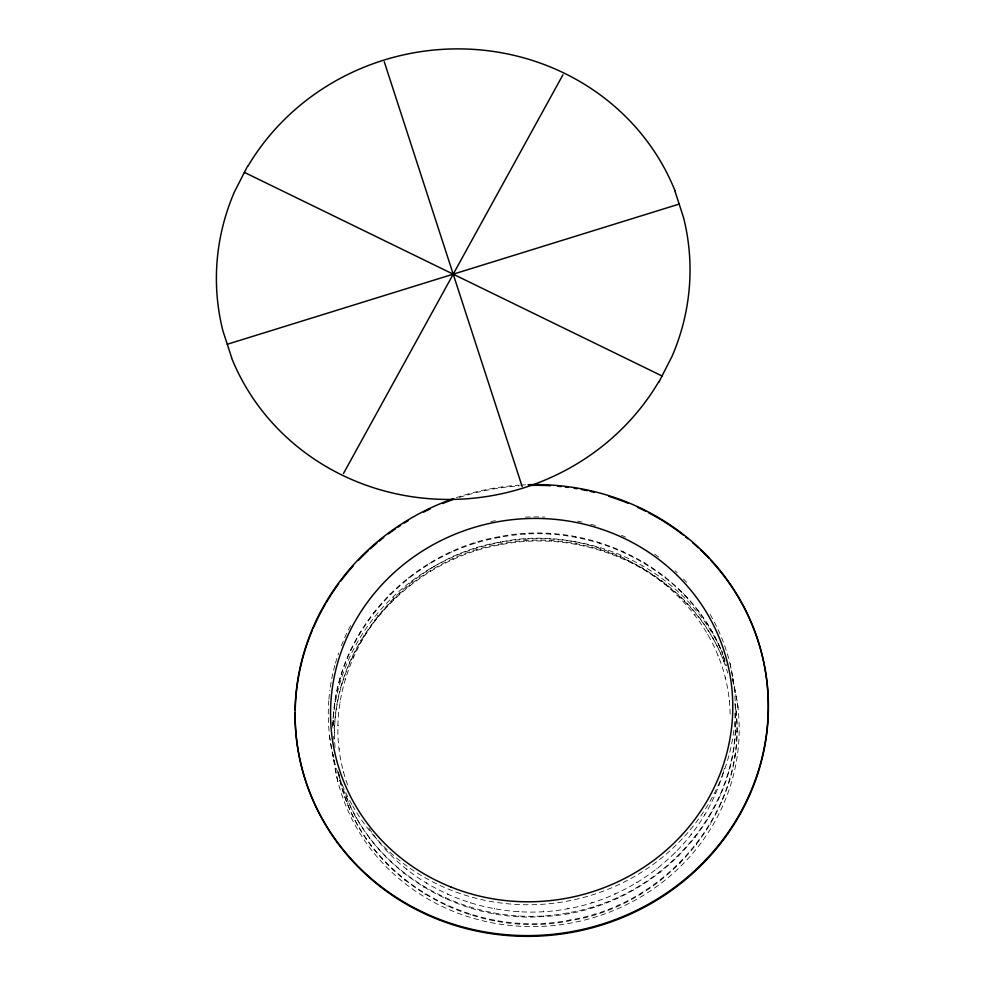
<?xml version="1.0" encoding="UTF-8"?>
<svg xmlns="http://www.w3.org/2000/svg" width="985" height="985" viewBox="0 0 985 985"><rect width="100%" height="100%" fill="white"/><g stroke="black" fill="none" stroke-linecap="round" stroke-linejoin="round"><path stroke-width="0.74" stroke-dasharray="4.92 3.69" d="M333.004 725.182C333.792 632.493 409.822 551.723 499.777 536.616C589.227 518.787 688.983 567.286 722.608 653.658L722.744 654.385C689.118 568.013 589.35 519.514 499.9 537.342C409.945 552.45 333.915 633.22 333.139 725.908L333.004 725.182L333.152 728.186M335.048 747.467C326.638 649.583 406.189 559.455 501.082 543.892C594.46 524.98 700.187 579.673 727.755 673.087M723.913 660.935L724.049 661.661C690.423 575.289 590.668 526.79 501.217 544.619C411.262 559.726 335.232 640.496 334.444 733.185L334.321 732.458M347.606 784.86C308.674 677.729 391.771 558.914 500.774 542.045C608.644 519.083 728.506 600.665 730.131 714.63M346.067 796.385L345.932 795.658C379.557 882.031 479.326 930.529 568.764 912.689C658.719 897.594 734.761 816.811 735.536 724.123L735.672 724.849C735.044 826.711 643.636 912.208 543.769 916.506C453.014 923.745 359.796 862.971 338.52 772.794M339.825 780.083C363.453 878.891 472.578 940.084 570.081 919.965C668.372 904.132 748.649 808.18 735.672 707.402M338.335 771.945C356.607 875.357 469.907 941.685 570.204 920.692C669.911 904.772 751.321 805.742 735.019 703.758M368.944 828.151C410.905 892.324 493.657 922.785 568.037 908.724C640.73 895.734 705.457 840.636 724.307 768.448M723.532 656.515L725.391 662.228M723.199 655.813L726.45 665.811M734.982 703.709L735.795 708.129M730.107 663.57L732.458 676.67M732.717 678.123L733.776 683.947M734.219 686.003L738.159 707.846M736.842 731.399L736.977 732.126M725.132 677.717L725.268 678.443M729.356 700.741L729.491 701.468M717.905 655.431L718.028 656.158M733.542 748.132L733.665 748.859M734.847 755.409L734.982 756.135M712.217 631.927L712.352 632.653M713.522 639.203L713.657 639.93M707.772 634.241L707.895 634.968M728.395 771.772L728.531 772.499M729.713 779.049L729.836 779.775M699.018 611.648L699.153 612.375M700.335 618.925L700.458 619.651M723.544 770.59L723.679 771.329M694.905 614.48L695.041 615.206M720.195 794.673L720.33 795.4M721.5 801.95L721.636 802.676M683.233 593.155L683.356 593.881M684.538 600.431L684.673 601.17M715.553 792.925L715.676 793.651M679.502 596.442L679.638 597.169M709.065 816.466L709.2 817.193M710.37 823.743L710.505 824.47M665.084 576.742L665.22 577.469M666.389 584.019L666.525 584.745M704.694 814.164L704.829 814.89M661.809 580.436L661.945 581.175M695.176 836.807L695.299 837.533M696.481 844.083L696.617 844.81M644.88 562.657L645.015 563.383M646.185 569.933L646.32 570.66M691.15 834L691.285 834.726M642.109 566.707L642.245 567.434M678.751 855.374L678.874 856.113M680.056 862.663L680.179 863.389M622.926 551.132L623.062 551.859M624.244 558.409L624.367 559.135M675.131 852.111L675.267 852.838M620.71 555.466L620.846 556.193M660.036 871.897L660.172 872.624M661.354 879.174L661.477 879.9M599.582 542.341L599.705 543.067M600.887 549.618L601.022 550.344M656.896 868.216L657.02 868.942M597.944 546.897L598.08 547.623M639.351 886.081L639.474 886.808M640.656 893.358L640.792 894.084M575.203 536.419L575.326 537.145M576.508 543.695L576.644 544.422M636.716 882.043L636.852 882.782M574.181 541.122L574.304 541.848M617.004 897.729L617.139 898.455M618.309 905.006L618.445 905.732M550.172 533.476L550.307 534.202M551.489 540.753L551.612 541.479M614.935 893.407L615.071 894.134M549.778 538.253L549.913 538.98M593.352 906.643L593.487 907.37M594.657 913.92L594.792 914.646M591.874 902.1L592.01 902.826M524.906 533.538L525.03 534.264M526.212 540.814L526.347 541.541M525.14 538.315L525.264 539.041M567.902 907.985L568.037 908.724M568.764 912.689L568.899 913.415M570.081 919.965L570.204 920.692M499.777 536.616L499.9 537.342M500.639 541.319L500.774 542.045M501.082 543.892L501.217 544.619M543.412 910.99L543.535 911.728M543.646 915.767L543.769 916.506M544.951 923.056L545.087 923.782M476.666 547.217L476.802 547.943M475.189 542.661L475.324 543.388M476.506 549.938L476.629 550.677M518.763 911.063L518.898 911.79M453.605 555.909L453.74 556.636M518.369 915.841L518.492 916.567M519.674 923.117L519.809 923.844M451.536 551.575L451.672 552.314M452.854 558.864L452.977 559.591M494.359 908.182L494.495 908.909M431.824 567.262L431.947 567.988M493.337 912.886L493.473 913.624M494.655 920.162L494.778 920.901M429.189 563.223L429.325 563.949M430.507 570.5L430.63 571.238M470.596 902.42L470.731 903.146M411.644 581.101L411.779 581.827M468.958 906.976L469.094 907.702M470.276 914.252L470.399 914.979M408.504 577.419L408.64 578.146M409.809 584.696L409.945 585.422M447.83 893.838L447.966 894.565M393.409 597.206L393.544 597.932M445.614 898.185L445.749 898.911M446.919 905.461L447.055 906.188M389.801 593.93L389.925 594.657M391.107 601.207L391.242 601.933M426.431 882.597L426.554 883.336M377.39 615.305L377.526 616.044M423.661 886.648L423.796 887.374M424.978 893.924L425.101 894.663M373.364 612.51L373.5 613.236M374.682 619.787L374.805 620.513M406.731 868.868L406.854 869.595M363.847 635.14L363.982 635.879M403.456 872.562L403.591 873.301M404.761 879.851L404.897 880.578M359.476 632.85L359.611 633.577M360.793 640.127L360.916 640.853M389.038 852.862L389.173 853.589M352.999 656.392L353.123 657.118M385.32 856.15L385.443 856.876M386.625 863.426L386.76 864.153M348.345 654.643L348.481 655.37M349.65 661.92L349.786 662.646M373.635 834.837L373.771 835.563M344.996 678.714L345.132 679.441M369.523 837.656L369.646 838.395M370.828 844.945L370.963 845.672M340.145 677.532L340.281 678.271M341.45 684.821L341.586 685.548M339.985 701.763L340.12 702.49M356.324 817.39L356.459 818.116M357.629 824.667L357.764 825.393M334.998 701.172L335.134 701.899M336.316 708.449L336.439 709.188M338.04 725.169L338.175 725.896M339.185 748.575L339.32 749.302M343.408 771.6L343.543 772.326M347.249 802.935L347.373 803.662M338.384 772.068L339.96 780.809M329.347 735.647L333.275 757.477M333.73 759.534L337.658 781.376M735.081 712.857L735.672 724.849M333.656 736.411L333.804 739.415M710.148 614.443A203.809 193.614 -10.2 0 1 720.466 780.231M719.863 781.647A203.809 193.614 -10.2 0 1 542.23 904.304A203.809 193.614 -10.2 0 1 352.655 805.89M351.904 804.573A203.809 193.614 -10.2 0 1 328.793 700.729M328.904 699.202A203.809 193.614 -10.2 0 1 329.877 690.103M330.295 687.087A203.809 193.614 -10.2 0 1 335.048 664.653M335.454 663.176A203.809 193.614 -10.2 0 1 338.692 652.932M341.364 645.704A203.809 193.614 -10.2 0 1 352.027 623M490.936 521.57A203.809 193.614 -10.2 0 1 495.369 520.671M525.3 517.125A203.809 193.614 -10.2 0 1 544.89 517.1M577.629 521.127A203.809 193.614 -10.2 0 1 582.012 522.062M590.729 524.229A203.809 193.614 -10.2 0 1 596.454 525.867M621.486 535.249A203.809 193.614 -10.2 0 1 625.512 537.12M654.717 554.21A203.809 193.614 -10.2 0 1 659.457 557.658M675.131 570.758A203.809 193.614 -10.2 0 1 677.249 572.753M683.467 578.983A203.809 193.614 -10.2 0 1 686.619 582.357M459.367 497.413A236.979 225.122 -10.2 0 1 519.267 485.888M732.409 679.601A203.809 193.614 -10.2 0 1 571.534 922.933A203.809 193.614 -10.2 0 1 333.127 754.448M332.438 727.115A203.809 193.614 -10.2 0 1 499.112 542.538A203.809 193.614 -10.2 0 1 722.485 652.513M456.412 497.61A236.979 225.122 -10.2 0 1 519.132 485.162M520.622 485.063A236.979 225.122 -10.2 0 1 526.569 484.768"/><path stroke-width="1.48" d="M247.58 166.169L234.479 191.804A236.499 224.666 -10.2 0 0 222.905 330.812L231.647 357.703M658.854 382.18L671.955 356.545A236.499 224.666 -10.2 0 0 683.528 217.525L674.787 190.647M343.469 473.539L562.952 74.798M227.276 344.257L679.158 204.092M244.305 172.338L662.129 376.011M384.261 61.759L522.173 486.59M711.059 560.613A236.979 225.122 -10.2 0 1 613.212 921.147A236.979 225.122 -10.2 0 1 295.168 712.931M295.217 709.963A236.979 225.122 -10.2 0 1 312.491 629.858M313.082 628.479A236.979 225.122 -10.2 0 1 325.37 604.125M326.133 602.82A236.979 225.122 -10.2 0 1 338.741 583.723M340.576 581.273A236.979 225.122 -10.2 0 1 353.258 565.895M358.491 560.256A236.979 225.122 -10.2 0 1 368.045 550.849M370.212 548.854A236.979 225.122 -10.2 0 1 376.861 543.043M379.127 541.159A236.979 225.122 -10.2 0 1 383.719 537.478M388.398 533.907A236.979 225.122 -10.2 0 1 395.613 528.76M398.063 527.098A236.979 225.122 -10.2 0 1 400.538 525.461M404.269 523.072A236.979 225.122 -10.2 0 1 408.061 520.745M423.636 512.126A236.979 225.122 -10.2 0 1 430.31 508.876M442.56 503.52A236.979 225.122 -10.2 0 1 452.312 499.801M529.671 485.396A236.979 225.122 -10.2 0 1 550.504 485.74M557.916 486.294A236.979 225.122 -10.2 0 1 560.871 486.565M565.304 487.058A236.979 225.122 -10.2 0 1 568.246 487.427M574.132 488.277A236.979 225.122 -10.2 0 1 577.05 488.745M581.409 489.52A236.979 225.122 -10.2 0 1 587.22 490.69M590.101 491.318A236.979 225.122 -10.2 0 1 594.423 492.328M608.644 496.268A236.979 225.122 -10.2 0 1 628.024 503.2M637.492 507.3A236.979 225.122 -10.2 0 1 645.803 511.313M648.536 512.729A236.979 225.122 -10.2 0 1 660.578 519.489M661.883 520.277A236.979 225.122 -10.2 0 1 683.233 535.003M685.622 536.887A236.979 225.122 -10.2 0 1 687.973 538.795M692.615 542.71A236.979 225.122 -10.2 0 1 698.266 547.771M700.483 549.839A236.979 225.122 -10.2 0 1 709.003 558.396M528.058 484.719A236.979 225.122 -10.2 0 1 749.462 794.476A236.979 225.122 -10.2 0 1 358.971 867.194A236.979 225.122 -10.2 0 1 453.592 498.582M247.851 166.305A237.188 225.319 -10.2 0 1 471.889 49.287A237.188 225.319 -10.2 0 1 674.934 190.585M658.583 382.032A237.188 225.319 -10.2 0 1 434.545 499.05A237.188 225.319 -10.2 0 1 231.5 357.752M450.871 886.992A201.432 191.361 -10.2 0 0 731.559 685.597A201.432 191.361 -10.2 0 0 412.53 557.719A201.432 191.361 -10.2 0 0 450.871 886.992"/></g></svg>
